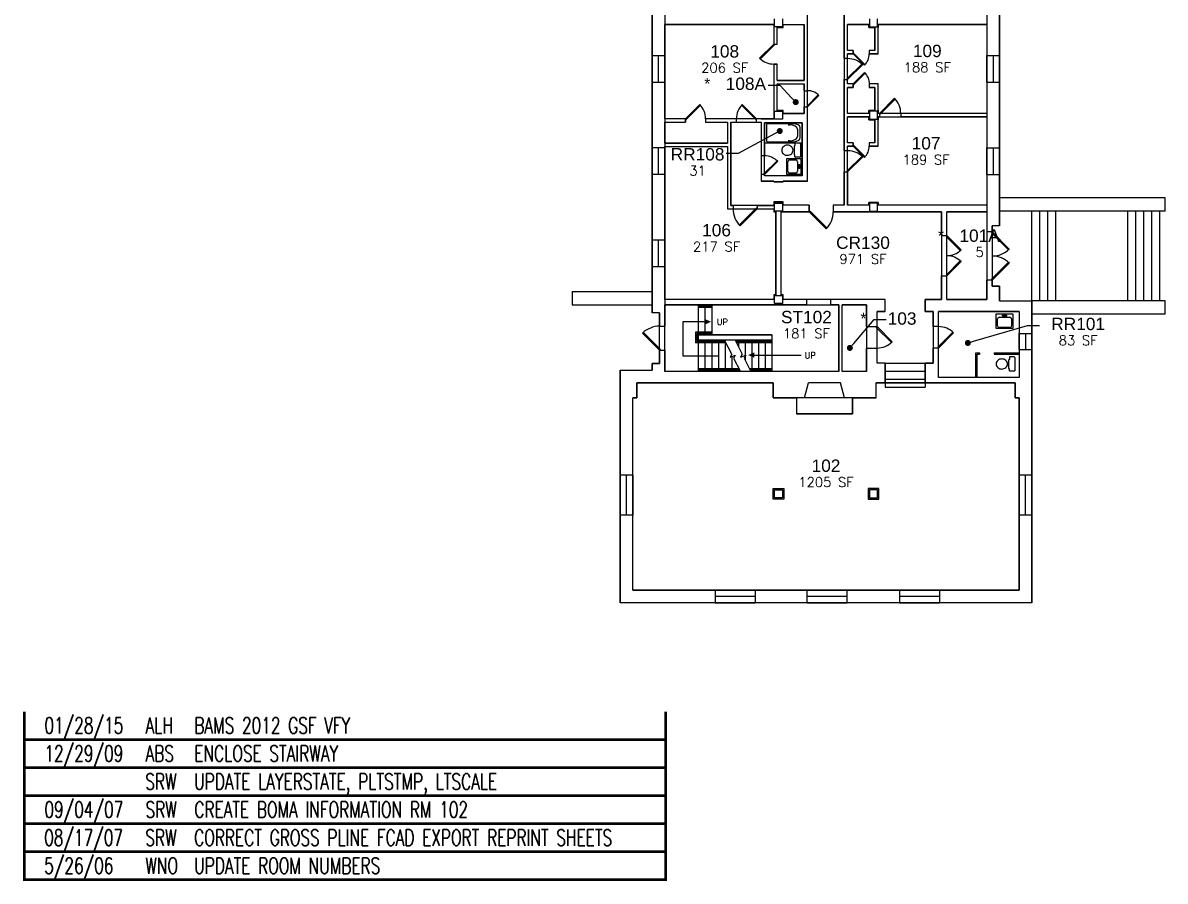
# Model space of a CAD drawing. Extents: x -1780 to 3401, y -2 to 2789.
# Drawn here: x -2 to 1708, y -2 to 1283 of the extents above; entities that cross this region are included whole.
import ezdxf
from ezdxf import colors
from ezdxf.entities.mleader import LeaderData, LeaderLine
from ezdxf.enums import TextEntityAlignment as Align
from ezdxf.math import Vec2, Vec3

# ---------------------------------------------------------------- set-up
doc = ezdxf.new("R2010")
doc.units = 0
doc.header["$MEASUREMENT"] = 0
doc.layers.get('0').update_dxf_attribs({"linetype": 'CONTINUOUS'})
for name, color, linetype in [('A-ANNO-REVS', 1, 'CONTINUOUS'), ('A-DOOR', 2, 'CONTINUOUS'), ('A-FLOR-LEVL', 3, 'CONTINUOUS'), ('A-FLOR-TPTN', 110, 'CONTINUOUS'), ('A-GLAZ', 2, 'CONTINUOUS'), ('A-SPAC-ANOT', 4, 'CONTINUOUS'), ('A-SPAC-GROS', 6, 'CONTINUOUS'), ('A-SPAC-PPLN-AREA', 3, 'CONTINUOUS'), ('A-SPAC-RMNO', 4, 'CONTINUOUS'), ('A-SPAC-RMTW', 4, 'CONTINUOUS'), ('A-WALL', 7, 'CONTINUOUS'), ('L-SITE', 1, 'CONTINUOUS'), ('P-FIXT', 140, 'CONTINUOUS'), ('S-COLS', 5, 'CONTINUOUS')]:
    doc.layers.add(name, color=color, linetype=linetype)
doc.styles.add('FAI1', font='arial.ttf')
doc.styles.add('REVISION', font='simplex', dxfattribs={"width": 0.7})
doc.styles.add('REVS', font='romans.shx', dxfattribs={"width": 0.7})
doc.styles.add('ROMANS', font='ROMANS.shx')
doc.styles.add('simplex', font='simplex.shx')

# ---------------------------------------------------------------- blocks, each defined once
blk = doc.blocks.new('ARR')
blk.add_line((0, 0), (0, -70.14275))
blk.add_solid([(-4, 0), (4, 0), (0, 8.96525)])
blk = doc.blocks.new('AB141')
for p, q in [((1, 0.5), (0, 0.5)), ((0, 0.5), (0, -0.5)), ((0.05, 0.395071), (0.05, -0.395071)), ((0.743209, 0.45), (0.104929, 0.45)), ((0.624759, 0.4), (0.660817, 0.4)), ((1, -0.5), (1, 0.5)), ((0.874759, 0.186058), (0.874759, -0.186058)), ((0.95, -0.243209), (0.95, 0.243209)), ((0, -0.5), (1, -0.5)), ((0.104929, -0.45), (0.743209, -0.45)), ((0.660817, -0.4), (0.624759, -0.4))]:
    blk.add_line(p, q)
for centre, radius, start, end in [((0.104929, 0.395071), 0.054929, 90, 180), ((0.660817, 0.186058), 0.213942, 0, 90), ((0.743209, 0.243209), 0.206791, 0, 90), ((0.660817, -0.186058), 0.213942, 270, 0), ((0.743209, -0.243209), 0.206791, 270, 0), ((0.104929, -0.395071), 0.054929, 180, 270)]:
    blk.add_arc(centre, radius, start, end)
blk = doc.blocks.new('AC141')
for p, q in [((0, 0.5), (1, 0.5)), ((0, -0.5), (0, 0.5)), ((0.0753, 0.12255), (0.145017, 0.12255)), ((0.0753, -0.12255), (0.0753, 0.12255)), ((0.145017, 0.12255), (0.145017, -0.12255)), ((0.226581, -0.2983), (0.226581, 0.2983)), ((0.346581, 0.4183), (0.810283, 0.4183)), ((0.930283, 0.2983), (0.930283, -0.2983)), ((1, 0.5), (1, -0.5)), ((1, -0.5), (0, -0.5)), ((0.145017, -0.12255), (0.0753, -0.12255)), ((0.810283, -0.4183), (0.346581, -0.4183))]:
    blk.add_line(p, q)
for centre, start, end in [((0.346581, 0.2983), 90, 180), ((0.810283, 0.2983), 0, 90), ((0.346581, -0.2983), 180, 270), ((0.810283, -0.2983), 270, 0)]:
    blk.add_arc(centre, 0.12, start, end)
blk = doc.blocks.new('AD131')
for p, q in [((0.03333, -0.475023), (0.03333, 0.475023)), ((0.05833, 0.500023), (0.298978, 0.500023)), ((0.323978, 0.475023), (0.323978, 0.362171)), ((0.323978, 0.362171), (0.354249, 0.298611)), ((0.354249, 0.298611), (0.354249, -0.298611)), ((0.05833, -0.500023), (0.298978, -0.500023)), ((0.323978, -0.362171), (0.354249, -0.298611)), ((0.323978, -0.475023), (0.323978, -0.362171))]:
    blk.add_line(p, q)
blk.add_lwpolyline([(1.033321, -0.002131, 0.084445), (1.00948, 0.138025, 0.091522), (0.944276, 0.252035, 0.103706), (0.835094, 0.337134, 0.134256), (0.729302, 0.357313, 0.114344), (0.615596, 0.330966, 0.103706), (0.514328, 0.252035, 0.091522), (0.449124, 0.138025, 0.084445), (0.425283, -0.002131, 0.084445), (0.449124, -0.142287, 0.091522), (0.514328, -0.256296, 0.103706), (0.615596, -0.335228, 0.114344), (0.729302, -0.361575, 0.114344), (0.843008, -0.335228, 0.103706), (0.944276, -0.256296, 0.091522), (1.00948, -0.142287, 0.084445)], format="xyb", close=True)
for centre, start, end in [((0.05833, 0.475023), 90, 180), ((0.298978, 0.475023), 0, 90), ((0.05833, -0.475023), 180, 270), ((0.298978, -0.475023), 270, 0)]:
    blk.add_arc(centre, 0.025, start, end)
blk = doc.blocks.new('AWI002')
blk.add_line((-0.5, -1), (0.5, -1))
blk = doc.blocks.new('ADO001')
for p, q in [((0.207106, 0.707105), (-0.499999, 0)), ((-0.465625, -0.034373), (0.240643, 0.671896)), ((-0.499999, 0), (-0.465625, -0.034373))]:
    blk.add_line(p, q)
blk.add_arc((-0.499999, 0), 0.999997, 0, 45)
blk = doc.blocks.new('ADO101')
for p, q in [((0.465624, -0.034373), (-0.240645, 0.671896)), ((-0.207108, 0.707105), (0.499997, 0)), ((0.499997, 0), (0.465624, -0.034373))]:
    blk.add_line(p, q)
blk.add_arc((0.499997, 0), 0.999997, 135, 180)
blk = doc.blocks.new('ADO401')
for p, q in [((-0.146, 0.354), (-0.5, 0)), ((-0.483, -0.017), (-0.13, 0.336)), ((-0.13, 0.336), (-0.146, 0.354)), ((0.13, 0.336), (0.146, 0.354)), ((0.483, -0.017), (0.13, 0.336)), ((0.146, 0.354), (0.5, 0)), ((-0.5, 0), (-0.483, -0.017)), ((0.5, 0), (0.483, -0.017))]:
    blk.add_line(p, q)
for centre, start, end in [((-0.5, 0), 0, 45), ((0.5, 0), 135, 180)]:
    blk.add_arc(centre, 0.5, start, end)
blk = doc.blocks.new('FMGRM1')
at = {"style": 'FAI1'}
for tag, p in [('DATA1', (0, -0.284)), ('DATA2', (0, -0.443)), ('DATA3', (0, -0.602)), ('DATA4', (0, -0.762)), ('DATA5', (0, -0.921))]:
    blk.add_attdef(tag, text='', height=0.117, dxfattribs=at).set_placement(p, align=Align.CENTER)
at = {"layer": 'A-SPAC-RMNO', "style": 'FAI1'}
blk.add_attdef('RMNUMB', text='', height=0.16, dxfattribs=at).set_placement((0, 0), align=Align.MIDDLE)
blk = doc.blocks.new('14_REVISION')
at = {"const_width": 4}
blk.add_lwpolyline([(960, 42), (960, 0), (0, 0), (0, 42)], dxfattribs=at)
at = {"style": 'REVS', "width": 0.7}
for tag, p in [('REVDATE', (29.9, 21.1)), ('REVINITIALS', (181.4, 21.1)), ('REVREASON', (254.4, 21.1))]:
    blk.add_attdef(tag, text='', height=24, dxfattribs=at).set_placement(p, align=Align.MIDDLE_LEFT)
blk = doc.blocks.new('REVISION')
at = {"layer": 'A-ANNO-REVS', "const_width": 4}
blk.add_lwpolyline([(960, 42), (960, 0), (0, 0), (0, 42)], dxfattribs=at)
at = {"layer": 'A-ANNO-REVS', "style": 'REVISION', "width": 0.7}
for tag, p in [('REVDATE', (30.3, 9.1)), ('REVINITIALS', (181.7, 9.1)), ('REVREASON', (254.7, 9.1))]:
    blk.add_attdef(tag, p, '', height=24, dxfattribs=at)
blk = doc.blocks.new('SREV_UPDATE')
at = {"layer": 'A-ANNO-REVS'}
blk.add_blockref('14_REVISION', (0, 0), dxfattribs=at).add_auto_attribs({'REVREASON': 'UPDATE LAYERSTATE, PLTSTMP, LTSCALE', 'REVINITIALS': 'SRW'})
blk = doc.blocks.new('_Dot')
at = {"color": 0, "linetype": 'ByBlock', "lineweight": -2}
blk.add_line((-0.5, 0), (-1, 0), dxfattribs=at)
at = {"color": 0, "linetype": 'ByBlock', "const_width": 0.5}
blk.add_lwpolyline([(-0.25, 0, 1), (0.25, 0, 1)], format="xyb", close=True, dxfattribs=at)
blk = doc.blocks.new('SEECHART')
blk.add_text('*', height=0.15).set_placement((0, 0), align=Align.MIDDLE_CENTER)

msp = doc.modelspace()

# ---------------------------------------------------------------- linework, layer by layer
msp.add_lwpolyline([(1136, 1009.6), (1136, 1010.6)])
msp.add_lwpolyline([(1009, 815.6), (1119, 815.6), (1119, 807.6), (1009, 807.6)], close=True)
at = {"layer": 'A-FLOR-LEVL'}
for p, q in [((1009, 860.6), (1009, 819.6)), ((1029, 858.6), (1009, 858.6)), ((1029, 856.6), (1009, 856.6)), ((1019, 860.6), (1019, 858.6)), ((1019, 856.6), (1019, 819.6)), ((1029, 860.6), (1029, 815.6)), ((985.9, 835.2), (985.9, 784.2)), ((1019.2, 835.2), (985.9, 835.2)), ((1029, 819.6), (1005, 819.6)), ((1005, 819.6), (1005, 803.6)), ((1050.5, 803.6), (1005, 803.6)), ((1029, 817.6), (1007, 817.6)), ((1007, 817.6), (1007, 805.6)), ((1049.5, 805.6), (1007, 805.6)), ((1009, 817.6), (1009, 815.6)), ((1009, 807.6), (1009, 805.6)), ((1009, 803.6), (1009, 760.6)), ((1019, 817.6), (1019, 815.6)), ((1019, 807.6), (1019, 805.6)), ((1019, 803.6), (1019, 764.6)), ((1029, 807.6), (1029, 805.6)), ((1029, 803.6), (1029, 764.6)), ((1039, 807.6), (1039, 805.6)), ((1039, 803.6), (1039, 764.6)), ((1059, 786.6), (1048.4, 807.6)), ((1049, 807.6), (1049, 805.6)), ((1049, 803.6), (1049, 764.6)), ((1064.2, 807.6), (1074.8, 786.6)), ((1119, 805.6), (1065.2, 805.6)), ((1119, 803.6), (1066.2, 803.6)), ((1069, 807.6), (1069, 805.6)), ((1069, 803.6), (1069, 798.1)), ((1079, 807.6), (1079, 805.6)), ((1079, 803.6), (1079, 778.2)), ((1089, 807.6), (1089, 805.6)), ((1089, 803.6), (1089, 764.6)), ((1099, 807.6), (1099, 805.6)), ((1099, 803.6), (1099, 764.6)), ((1109, 807.6), (1109, 805.6)), ((1109, 803.6), (1109, 764.6)), ((1119, 807.6), (1119, 760.6)), ((1059, 786.6), (1059, 786.5)), ((985.9, 784.2), (1038.7, 784.2)), ((1059, 783.3), (1059, 764.6)), ((1061.8, 781), (1072.1, 760.6)), ((1077.6, 781), (1087.8, 760.6)), ((1288.5, 773.2), (1348.5, 773.2)), ((1070, 764.6), (1009, 764.6)), ((1071, 762.6), (1009, 762.6)), ((1019, 762.6), (1019, 760.6)), ((1029, 762.6), (1029, 760.6)), ((1039, 762.6), (1039, 760.6)), ((1049, 762.6), (1049, 760.6)), ((1059, 762.6), (1059, 760.6)), ((1069, 766.7), (1069, 764.6)), ((1069, 762.6), (1069, 760.6)), ((1119, 764.6), (1085.8, 764.6)), ((1119, 762.6), (1086.8, 762.6)), ((1089, 762.6), (1089, 760.6)), ((1099, 762.6), (1099, 760.6)), ((1109, 762.6), (1109, 760.6)), ((1288.5, 761.2), (1348.5, 761.2)), ((1288.5, 749.2), (1348.5, 749.2)), ((1288.5, 743.6), (1288.5, 737.2)), ((1288.5, 737.2), (1348.5, 737.2)), ((1348.5, 743.6), (1348.5, 737.2))]:
    msp.add_line(p, q, dxfattribs=at)
for points in [[(1059, 786.6), (1056.6, 782.4), (1064.3, 785.1), (1061.8, 781)], [(1074.8, 786.6), (1072.3, 782.4), (1080, 785.1), (1077.6, 781)]]:
    msp.add_lwpolyline(points, dxfattribs=at)
msp.add_solid([(1019.2, 839.2), (1019.2, 831.2), (1028.1, 835.2)], dxfattribs=at)
at = {"layer": 'A-FLOR-TPTN'}
for p, q in [((1424.5, 751.6), (1424.5, 788.6)), ((1424.5, 788.6), (1429.9, 788.6)), ((1426.5, 786.6), (1429.9, 786.6)), ((1426.5, 751.6), (1426.5, 786.6)), ((1429.9, 788.6), (1429.9, 786.6)), ((1451.9, 788.6), (1451.9, 786.6)), ((1451.9, 788.6), (1489, 788.6)), ((1451.9, 786.6), (1489, 786.6))]:
    msp.add_line(p, q, dxfattribs=at)
at = {"layer": 'A-GLAZ'}
for p, q in [((940, 1233.6), (940, 1193.6)), ((959, 1233.6), (959, 1193.6)), ((1441, 1193.6), (1441, 1233.6)), ((1460, 1193.6), (1460, 1233.6)), ((940, 1095.6), (940, 1055.6)), ((959, 1095.6), (959, 1055.6)), ((1441, 1055.6), (1441, 1095.6)), ((1460, 1055.6), (1460, 1095.6)), ((940, 957.6), (940, 917.6)), ((959, 957.6), (959, 917.6)), ((1489, 793.6), (1489, 817.6)), ((1508, 793.6), (1508, 817.6)), ((892, 605.6), (892, 545.6)), ((911, 605.6), (911, 545.6)), ((1489, 605.6), (1489, 545.6)), ((1508, 605.6), (1508, 545.6)), ((1034, 433.6), (1094, 433.6)), ((1172, 433.6), (1232, 433.6)), ((1310, 433.6), (1370, 433.6)), ((1034, 414.6), (1094, 414.6)), ((1172, 414.6), (1232, 414.6)), ((1310, 414.6), (1370, 414.6))]:
    msp.add_line(p, q, dxfattribs=at)
at = {"layer": 'A-SPAC-GROS'}
msp.add_lwpolyline([(940, 2680.6), (1041, 2680.6), (1041, 2788.6), (1315, 2788.6), (1315, 2680.6), (1460, 2680.6), (1460, 978.6), (1449, 978.6), (1449, 888.6), (1460, 888.6), (1460, 866.6), (1508, 866.6), (1508, 414.6), (892, 414.6), (892, 762.6), (940, 762.6), (940, 772.6), (951, 772.6), (951, 848.6), (940, 848.6)], close=True, dxfattribs=at)
at = {"layer": 'A-SPAC-PPLN-AREA'}
msp.add_lwpolyline([(1227.5, 1568.8), (1227.5, 1009.6), (1211, 1009.6), (1211, 999.6), (1373, 999.6), (1373, 868.6), (1348.5, 868.6), (1348.5, 850.6), (1360.5, 850.6), (1360.5, 773.2), (1348.5, 773.2), (1348.5, 743.6), (1288.5, 743.6), (1288.5, 773.2), (1276.5, 773.2), (1276.5, 850.6), (1288.5, 850.6), (1288.5, 868.6), (1136, 868.6), (1136, 875.6), (1133, 875.6), (1133, 999.6), (1175, 999.6), (1175, 1009.6), (1136, 1009.6), (1136, 1014.6), (1122, 1014.6), (1122, 1009.1), (1057.5, 1009.1), (1057.5, 1134.1), (1103, 1134.1), (1103, 1045.6), (1122, 1045.6), (1122, 1044.6), (1136, 1044.6), (1136, 1045.6), (1172.5, 1045.6), (1172.5, 2612.6)], dxfattribs=at)
for points in [[(959, 1280.1), (1122, 1280.1), (1122, 1250.9), (1127, 1250.9), (1127, 1275.6), (1136, 1275.6), (1136, 1280.1), (1167.5, 1280.1), (1167.5, 1196.1), (1127, 1196.1), (1127, 1220.9), (1122, 1220.9), (1122, 1139.1), (1020, 1139.1), (1020, 1134.1), (1052.5, 1134.1), (1052.5, 1102.6), (959, 1102.6), (959, 1134.1), (990, 1134.1), (990, 1139.1), (959, 1139.1)], [(1232.5, 1280.1), (1264, 1280.1), (1264, 1275.6), (1273, 1275.6), (1273, 1241.1), (1264.8, 1241.1), (1264.8, 1236.1), (1278, 1236.1), (1278, 1280.1), (1441, 1280.1), (1441, 1147.1), (1278, 1147.1), (1278, 1191.1), (1264.8, 1191.1), (1264.8, 1186.1), (1273, 1186.1), (1273, 1151.6), (1264, 1151.6), (1264, 1147.1), (1232.5, 1147.1), (1232.5, 1186.1), (1240.8, 1186.1), (1240.8, 1191.1), (1232.5, 1191.1), (1232.5, 1236.1), (1240.8, 1236.1), (1240.8, 1241.1), (1232.5, 1241.1)], [(1127, 1191.1), (1167.5, 1191.1), (1167.5, 1147.1), (1136, 1147.1), (1136, 1151.6), (1127, 1151.6)], [(1108, 1133.1), (1164.5, 1133.1), (1164.5, 1053.6), (1108, 1053.6)], [(1232.5, 1142.1), (1264, 1142.1), (1264, 1137.6), (1273, 1137.6), (1273, 1103.1), (1264.8, 1103.1), (1264.8, 1098.1), (1278, 1098.1), (1278, 1142.1), (1441, 1142.1), (1441, 1009.6), (1278, 1009.6), (1278, 1013.6), (1264, 1013.6), (1264, 1009.6), (1232.5, 1009.6), (1232.5, 1098.1), (1240.8, 1098.1), (1240.8, 1103.1), (1232.5, 1103.1)], [(959, 1097.6), (1052.5, 1097.6), (1052.5, 1004.1), (1122, 1004.1), (1122, 999.6), (1125, 999.6), (1125, 875.6), (1122, 875.6), (1122, 868.6), (959, 868.6)], [(1381, 999.6), (1441, 999.6), (1441, 868.6), (1381, 868.6)], [(959, 860.6), (1219.5, 860.6), (1219.5, 760.6), (959, 760.6)], [(1224.5, 860.6), (1260.5, 860.6), (1260.5, 760.6), (1224.5, 760.6)], [(1368.5, 850.6), (1489, 850.6), (1489, 751.6), (1368.5, 751.6)], [(917, 743.6), (1121, 743.6), (1121, 721.6), (1156, 721.6), (1156, 697.6), (1240, 697.6), (1240, 721.6), (1275, 721.6), (1275, 743.6), (1483, 743.6), (1483, 721.6), (1489, 721.6), (1489, 433.6), (911, 433.6), (911, 721.6), (917, 721.6)]]:
    msp.add_lwpolyline(points, close=True, dxfattribs=at)
at = {"layer": 'A-WALL'}
for p, q in [((940, 2680.6), (940, 848.6)), ((1460, 978.6), (1460, 2680.6)), ((959, 2661.4), (959, 828.6)), ((1441, 2661.6), (1441, 969.6)), ((1172.5, 1181.1), (1172.5, 1335.6)), ((1227.5, 1229.6), (1227.5, 1335.6)), ((1122, 1280.1), (959, 1280.1)), ((1122, 1280.1), (1122, 1250.9)), ((1122, 1280.1), (1122, 1275.6)), ((1127, 1275.6), (1136, 1275.6)), ((1127, 1250.9), (1127, 1275.6)), ((1136, 1275.6), (1136, 1280.1)), ((1136, 1280.1), (1167.5, 1280.1)), ((1167.5, 1196.1), (1167.5, 1280.1)), ((1264, 1280.1), (1232.5, 1280.1)), ((1232.5, 1241.1), (1232.5, 1280.1)), ((1264, 1275.6), (1264, 1280.1)), ((1273, 1275.6), (1264, 1275.6)), ((1273, 1241.1), (1273, 1275.6)), ((1278, 1280.1), (1278, 1275.6)), ((1278, 1236.1), (1278, 1280.1)), ((1441, 1280.1), (1278, 1280.1)), ((1122, 1250.9), (1127, 1250.9)), ((940, 1233.6), (959, 1233.6)), ((1240.8, 1241.1), (1232.5, 1241.1)), ((1240.8, 1236.1), (1232.5, 1236.1)), ((1232.5, 1229.6), (1232.5, 1236.1)), ((1240.8, 1241.1), (1240.8, 1236.1)), ((1264.8, 1241.1), (1264.8, 1236.1)), ((1273, 1241.1), (1264.8, 1241.1)), ((1278, 1236.1), (1264.8, 1236.1)), ((1441, 1233.6), (1460, 1233.6)), ((1122, 1220.9), (1122, 1139.1)), ((1122, 1220.9), (1127, 1220.9)), ((1127, 1196.1), (1127, 1220.9)), ((1227.5, 1229.6), (1232.5, 1229.6)), ((1227.5, 1197.6), (1232.5, 1197.6)), ((1227.5, 1091.6), (1227.5, 1197.6)), ((1232.5, 1191.1), (1232.5, 1197.6)), ((940, 1193.6), (959, 1193.6)), ((1127, 1196.1), (1167.5, 1196.1)), ((1127, 1151.6), (1127, 1191.1)), ((1127, 1191.1), (1167.5, 1191.1)), ((1167.5, 1181.1), (1167.5, 1191.1)), ((1167.5, 1181.1), (1172.5, 1181.1)), ((1240.8, 1191.1), (1232.5, 1191.1)), ((1240.8, 1186.1), (1232.5, 1186.1)), ((1232.5, 1147.1), (1232.5, 1186.1)), ((1240.8, 1191.1), (1240.8, 1186.1)), ((1264.8, 1191.1), (1264.8, 1186.1)), ((1278, 1191.1), (1264.8, 1191.1)), ((1273, 1186.1), (1264.8, 1186.1)), ((1273, 1151.6), (1273, 1186.1)), ((1278, 1147.1), (1278, 1191.1)), ((1441, 1193.6), (1460, 1193.6)), ((1122, 1151.6), (1122, 1147.1)), ((1136, 1151.6), (1127, 1151.6)), ((1136, 1147.1), (1136, 1151.6)), ((1136, 1147.1), (1167.5, 1147.1)), ((1167.5, 1147.1), (1167.5, 1157.1)), ((1167.5, 1157.1), (1172.5, 1157.1)), ((1172.5, 1045.6), (1172.5, 1157.1)), ((1264, 1147.1), (1232.5, 1147.1)), ((1264, 1147.1), (1264, 1151.6)), ((1264, 1151.6), (1273, 1151.6)), ((1278, 1151.6), (1278, 1147.1)), ((1280, 1147.1), (1278, 1147.1)), ((1280, 1147.1), (1280, 1142.1)), ((1441, 1147.1), (1312, 1147.1)), ((1312, 1147.1), (1312, 1142.1)), ((990, 1139.1), (959, 1139.1)), ((959, 1134.1), (990, 1134.1)), ((990, 1139.1), (990, 1134.1)), ((1066, 1139.1), (1020, 1139.1)), ((1020, 1139.1), (1020, 1134.1)), ((1020, 1134.1), (1052.5, 1134.1)), ((1052.5, 1134.1), (1052.5, 1102.6)), ((1057.5, 1134.1), (1066, 1134.1)), ((1057.5, 1134.1), (1057.5, 1009.1)), ((1066, 1134.1), (1066, 1139.1)), ((1103, 1139.1), (1096, 1139.1)), ((1096, 1134.1), (1096, 1139.1)), ((1096, 1134.1), (1103, 1134.1)), ((1103, 1139.1), (1122, 1139.1)), ((1103, 1134.1), (1103, 1083.6)), ((1108, 1133.1), (1164.5, 1133.1)), ((1108, 1133.1), (1108, 1083.6)), ((1164.5, 1053.6), (1164.5, 1133.1)), ((1264, 1142.1), (1232.5, 1142.1)), ((1232.5, 1103.1), (1232.5, 1142.1)), ((1264, 1137.6), (1264, 1142.1)), ((1273, 1137.6), (1264, 1137.6)), ((1273, 1103.1), (1273, 1137.6)), ((1278, 1142.1), (1278, 1137.6)), ((1278, 1098.1), (1278, 1142.1)), ((1280, 1142.1), (1278, 1142.1)), ((1441, 1142.1), (1312, 1142.1)), ((959, 1095.6), (940, 1095.6)), ((959, 1102.6), (1052.5, 1102.6)), ((959, 1097.6), (1052.5, 1097.6)), ((1052.5, 1097.6), (1052.5, 1004.1)), ((1240.8, 1103.1), (1232.5, 1103.1)), ((1240.8, 1098.1), (1232.5, 1098.1)), ((1232.5, 1091.6), (1232.5, 1098.1)), ((1240.8, 1103.1), (1240.8, 1098.1)), ((1264.8, 1103.1), (1264.8, 1098.1)), ((1273, 1103.1), (1264.8, 1103.1)), ((1278, 1098.1), (1264.8, 1098.1)), ((1441, 1095.6), (1460, 1095.6)), ((1108, 1083.6), (1103, 1083.6)), ((1227.5, 1091.6), (1232.5, 1091.6)), ((959, 1055.6), (940, 1055.6)), ((1103, 1055.6), (1103, 1045.6)), ((1108, 1055.6), (1103, 1055.6)), ((1122, 1045.6), (1103, 1045.6)), ((1108, 1055.6), (1108, 1053.6)), ((1164.5, 1053.6), (1108, 1053.6)), ((1122, 1045.6), (1122, 1044.6)), ((1136, 1044.6), (1122, 1044.6)), ((1172.5, 1045.6), (1136, 1045.6)), ((1136, 1044.6), (1136, 1045.6)), ((1227.5, 1009.6), (1227.5, 1059.6)), ((1227.5, 1059.6), (1232.5, 1059.6)), ((1232.5, 1059.6), (1232.5, 1009.6)), ((1441, 1055.6), (1460, 1055.6)), ((1057.5, 1009.1), (1061, 1009.1)), ((1061, 1009.1), (1061, 1004.1)), ((1097, 1009.1), (1122, 1009.1)), ((1097, 1009.1), (1097, 1004.1)), ((1122, 1014.6), (1122, 1009.1)), ((1122, 1014.6), (1136, 1014.6)), ((1136, 1009.6), (1136, 1014.6)), ((1175, 1009.6), (1136, 1009.6)), ((1175, 1009.6), (1175, 999.6)), ((1227.5, 1009.6), (1211, 1009.6)), ((1211, 1009.6), (1211, 999.6)), ((1264, 1009.6), (1232.5, 1009.6)), ((1264, 1009.6), (1264, 1013.6)), ((1264, 1013.6), (1278, 1013.6)), ((1278, 1009.6), (1278, 1013.6)), ((1278, 1013.6), (1278, 1009.6)), ((1441, 1009.6), (1278, 1009.6)), ((1052.5, 1004.1), (1061, 1004.1)), ((1097, 1004.1), (1122, 1004.1)), ((1122, 1004.1), (1122, 999.6)), ((1122, 999.6), (1125, 999.6)), ((1125, 875.6), (1125, 999.6)), ((1133, 875.6), (1133, 999.6)), ((1175, 999.6), (1133, 999.6)), ((1373, 999.6), (1211, 999.6)), ((1373, 964.1), (1373, 999.6)), ((1441, 999.6), (1381, 999.6)), ((1381, 964.1), (1381, 999.6)), ((1460, 978.6), (1449, 978.6)), ((1449, 969.6), (1449, 978.6)), ((959, 957.6), (940, 957.6)), ((1373, 964.1), (1381, 964.1)), ((1449, 969.6), (1441, 969.6)), ((959, 917.6), (940, 917.6)), ((1373, 868.6), (1373, 904.1)), ((1373, 904.1), (1381, 904.1)), ((1381, 868.6), (1381, 904.1)), ((1441, 868.6), (1441, 897.6)), ((1449, 897.6), (1441, 897.6)), ((1449, 888.6), (1449, 897.6)), ((1122, 875.6), (1122, 868.6)), ((1125, 875.6), (1122, 875.6)), ((1136, 875.6), (1133, 875.6)), ((1136, 868.6), (1136, 875.6)), ((1460, 888.6), (1449, 888.6)), ((1460, 866.6), (1460, 888.6)), ((1122, 868.6), (959, 868.6)), ((1171.5, 860.6), (959, 860.6)), ((1171.5, 868.6), (1136, 868.6)), ((1171.5, 860.6), (1171.5, 868.6)), ((1288.5, 868.6), (1207.5, 868.6)), ((1207.5, 860.6), (1207.5, 868.6)), ((1219.5, 860.6), (1207.5, 860.6)), ((1219.5, 760.6), (1219.5, 860.6)), ((1260.5, 860.6), (1224.5, 860.6)), ((1224.5, 760.6), (1224.5, 860.6)), ((1260.5, 827.9), (1260.5, 860.6)), ((1288.5, 850.6), (1288.5, 868.6)), ((1348.5, 868.6), (1373, 868.6)), ((1348.5, 850.6), (1348.5, 868.6)), ((1381, 868.6), (1441, 868.6)), ((1460, 866.6), (1508, 866.6)), ((1508, 414.6), (1508, 866.6)), ((951, 848.6), (940, 848.6)), ((951, 848.6), (951, 828.6)), ((1288.5, 850.6), (1276.5, 850.6)), ((1276.5, 827.9), (1276.5, 850.6)), ((1360.5, 850.6), (1348.5, 850.6)), ((1360.5, 827.9), (1360.5, 850.6)), ((1489, 850.6), (1368.5, 850.6)), ((1368.5, 827.9), (1368.5, 850.6)), ((1489, 850.6), (1489, 751.6)), ((951, 828.6), (959, 828.6)), ((1260.5, 827.9), (1276.5, 827.9)), ((1368.5, 827.9), (1360.5, 827.9)), ((1119, 815.6), (1009, 815.6)), ((1009, 815.6), (1009, 807.6)), ((1119, 807.6), (1009, 807.6)), ((1119, 815.6), (1119, 807.6)), ((1489, 817.6), (1508, 817.6)), ((951, 792.6), (951, 772.6)), ((951, 792.6), (959, 792.6)), ((959, 792.6), (959, 760.6)), ((1260.5, 760.6), (1260.5, 795.9)), ((1260.5, 795.9), (1276.5, 795.9)), ((1276.5, 773.2), (1276.5, 795.9)), ((1360.5, 773.2), (1360.5, 795.9)), ((1368.5, 795.9), (1360.5, 795.9)), ((1368.5, 751.6), (1368.5, 795.9)), ((1489, 793.6), (1508, 793.6)), ((951, 772.6), (940, 772.6)), ((940, 772.6), (940, 762.6)), ((1288.5, 773.2), (1276.5, 773.2)), ((1288.5, 773.2), (1288.5, 743.6)), ((1348.5, 743.6), (1348.5, 773.2)), ((1348.5, 773.2), (1360.5, 773.2)), ((892, 762.6), (940, 762.6)), ((892, 762.6), (892, 414.6)), ((1219.5, 760.6), (959, 760.6)), ((1260.5, 760.6), (1224.5, 760.6)), ((917, 743.6), (959, 743.6)), ((917, 743.6), (917, 721.6)), ((1121, 743.6), (917, 743.6)), ((1288.5, 743.6), (1275, 743.6)), ((1483, 743.6), (1348.5, 743.6)), ((1489, 751.6), (1368.5, 751.6)), ((1483, 721.6), (1483, 743.6)), ((917, 721.6), (911, 721.6)), ((911, 433.6), (911, 721.6)), ((1489, 721.6), (1483, 721.6)), ((1489, 433.6), (1489, 721.6)), ((911, 605.6), (892, 605.6)), ((1508, 605.6), (1489, 605.6)), ((1121, 585.6), (1137, 585.6)), ((1121, 569.6), (1121, 585.6)), ((1137, 585.6), (1137, 569.6)), ((1279, 585.6), (1263, 585.6)), ((1263, 585.6), (1263, 569.6)), ((1279, 569.6), (1279, 585.6)), ((1137, 569.6), (1121, 569.6)), ((1263, 569.6), (1279, 569.6)), ((911, 545.6), (892, 545.6)), ((1508, 545.6), (1489, 545.6)), ((911, 433.6), (1489, 433.6)), ((1034, 433.6), (1034, 414.6)), ((1094, 433.6), (1094, 414.6)), ((1172, 414.6), (1172, 433.6)), ((1232, 414.6), (1232, 433.6)), ((1310, 433.6), (1310, 414.6)), ((1370, 433.6), (1370, 414.6)), ((1508, 414.6), (892, 414.6))]:
    msp.add_line(p, q, dxfattribs=at)
at = {"layer": 'L-SITE'}
for p, q in [((1707.7, 1020.6), (1460, 1020.6)), ((1707.7, 1000.6), (1707.7, 1020.6)), ((1707.7, 1000.6), (1460, 1000.6)), ((1508, 866.6), (1508, 1000.6)), ((1520, 866.6), (1520, 1000.6)), ((1532, 866.6), (1532, 1000.6)), ((1544, 866.6), (1544, 1000.6)), ((1652, 866.6), (1652, 1000.6)), ((1664, 866.6), (1664, 1000.6)), ((1676, 866.6), (1676, 1000.6)), ((1688, 866.6), (1688, 1000.6)), ((1700, 866.6), (1700, 1000.6)), ((820, 880.6), (940, 880.6)), ((820, 880.6), (820, 860.6)), ((820, 860.6), (940, 860.6)), ((1707.7, 866.6), (1508, 866.6)), ((1707.7, 846.6), (1707.7, 866.6)), ((1707.7, 846.6), (1508, 846.6))]:
    msp.add_line(p, q, dxfattribs=at)
at = {"layer": 'P-FIXT'}
for p, q in [((1121, 721.6), (1121, 743.6)), ((1168, 721.6), (1174, 743.6)), ((1222, 743.6), (1174, 743.6)), ((1228, 721.6), (1222, 743.6)), ((1275, 721.6), (1275, 743.6)), ((1275, 721.6), (1121, 721.6)), ((1156, 721.6), (1156, 697.6)), ((1240, 721.6), (1240, 697.6)), ((1240, 697.6), (1156, 697.6))]:
    msp.add_line(p, q, dxfattribs=at)
at = {"layer": 'S-COLS'}
for p, q in [((1123, 1276.6), (1123, 1288.6)), ((1135, 1288.6), (1135, 1276.6)), ((1265, 1288.6), (1265, 1276.6)), ((1277, 1276.6), (1277, 1288.6)), ((1135, 1276.6), (1123, 1276.6)), ((1265, 1276.6), (1277, 1276.6)), ((1123, 1138.6), (1123, 1150.6)), ((1123, 1150.6), (1135, 1150.6)), ((1135, 1150.6), (1135, 1138.6)), ((1277, 1150.6), (1265, 1150.6)), ((1265, 1150.6), (1265, 1138.6)), ((1277, 1138.6), (1277, 1150.6)), ((1135, 1138.6), (1123, 1138.6)), ((1265, 1138.6), (1277, 1138.6)), ((1123, 1000.6), (1123, 1012.6)), ((1123, 1012.6), (1135, 1012.6)), ((1135, 1012.6), (1135, 1000.6)), ((1277, 1012.6), (1265, 1012.6)), ((1265, 1012.6), (1265, 1000.6)), ((1277, 1000.6), (1277, 1012.6)), ((1135, 1000.6), (1123, 1000.6)), ((1265, 1000.6), (1277, 1000.6)), ((1123, 874.6), (1135, 874.6)), ((1123, 862.6), (1123, 874.6)), ((1135, 874.6), (1135, 862.6)), ((1135, 862.6), (1123, 862.6)), ((1123, 583.6), (1135, 583.6)), ((1123, 571.6), (1123, 583.6)), ((1135, 583.6), (1135, 571.6)), ((1265, 583.6), (1265, 571.6)), ((1277, 583.6), (1265, 583.6)), ((1277, 571.6), (1277, 583.6)), ((1135, 571.6), (1123, 571.6)), ((1265, 571.6), (1277, 571.6))]:
    msp.add_line(p, q, dxfattribs=at)

# ---------------------------------------------------------------- block references
at = {"layer": 'A-ANNO-REVS'}
for name, p, values in [('REVISION', (0, 209.9), {'REVDATE': '01/28/15', 'REVINITIALS': 'ALH', 'REVREASON': 'BAMS 2012 GSF VFY'}), ('REVISION', (0, 167.9), {'REVDATE': '12/29/09', 'REVINITIALS': 'ABS', 'REVREASON': 'ENCLOSE STAIRWAY'}), ('REVISION', (0, 84), {'REVDATE': '09/04/07', 'REVINITIALS': 'SRW', 'REVREASON': 'CREATE BOMA INFORMATION RM 102'}), ('14_REVISION', (0, 42), {'REVREASON': 'CORRECT GROSS PLINE FCAD EXPORT REPRINT SHEETS', 'REVINITIALS': 'SRW', 'REVDATE': '08/17/07'}), ('14_REVISION', (0, 0), {'REVREASON': 'UPDATE ROOM NUMBERS', 'REVINITIALS': 'WNO', 'REVDATE': '5/26/06'})]:
    msp.add_blockref(name, p, dxfattribs=at).add_auto_attribs(values)
msp.add_blockref('SREV_UPDATE', (0, 125.9), dxfattribs=at)
at = {"layer": 'A-DOOR', "zscale": 80}
for name, p, xscale, yscale, rotation in [('ADO101', (1122, 1235.9), 30, 30, 90), ('ADO101', (1252.8, 1236.1), 24, 24, 180), ('ADO001', (1232.5, 1213.6), -32, 32, 270), ('ADO101', (1172.5, 1169.1), 24, 24, 270), ('ADO101', (1252.8, 1098.1), 24, 24, 180), ('ADO101', (1108, 1069.6), 28, 28, 270), ('ADO001', (1232.5, 1075.6), -32, 32, 270), ('ADO001', (1079, 1004.1), 36, 36, 180), ('ADO101', (1193, 999.6), 36, 36, 180), ('ADO401', (1381, 934.1), 60, 60, 270), ('ADO401', (1449, 933.6), 72, 72, 270), ('ADO001', (951, 810.6), 36, 36, 90), ('ADO001', (1276.5, 811.9), 32, 32, 270), ('ADO101', (1368.5, 811.9), 32, 32, 270)]:
    msp.add_blockref(name, p, dxfattribs=dict(at, xscale=xscale, yscale=yscale, rotation=rotation))
for name, p, xscale, yscale in [('ADO101', (1252.8, 1191.1), -24, 24), ('ADO001', (1296, 1147.1), 32, 32), ('ADO001', (1005, 1139.1), 30, 30), ('ADO101', (1081, 1139.1), 30, 30)]:
    msp.add_blockref(name, p, dxfattribs=dict(at, xscale=xscale, yscale=yscale))
at = {"layer": 'A-FLOR-LEVL', "rotation": 90}
msp.add_blockref('ARR', (1092.6, 785.4), dxfattribs=at)
at = {"layer": 'A-GLAZ', "zscale": 36}
for p, xscale, yscale, rotation in [((940, 1213.6), 40, 9.501261, 90), ((1460, 1213.6), 40, 9.5, 270), ((940, 1075.6), 40, 9.501261, 90), ((1460, 1075.6), 40, 9.5, 270), ((940, 937.6), 40, 9.501261, 90), ((1508, 805.6), 24, 9.499999999999886, 270), ((892, 575.6), 60, 9.501249, 90), ((1489, 575.6), 60, 9.5, 90), ((1064, 414.6), 60, 9.5, 180), ((1202, 414.6), 60, 9.500000000000057, 180), ((1340, 414.6), 60, 9.499999999999973, 180)]:
    msp.add_blockref('AWI002', p, dxfattribs=dict(at, xscale=xscale, yscale=yscale, rotation=rotation))
at = {"layer": 'A-SPAC-ANOT', "xscale": 115.6, "yscale": 115.6, "zscale": 115.6}
for p in [(1022.4, 1191.5), (1372.2, 964.1), (1256.2, 840.1)]:
    msp.add_blockref('SEECHART', p, dxfattribs=at)
at = {"layer": 'A-SPAC-RMTW'}
ref = msp.add_blockref('FMGRM1', (1048.5, 1239.9), dxfattribs=dict(at, xscale=115.5999999999999, yscale=115.5999999999999, zscale=115.5999999999999))
ref.add_attrib('RMNUMB', '108', dxfattribs={"layer": 'A-SPAC-RMNO', "height": 18.5, "style": 'FAI1'}).set_placement((1048.5, 1239.9), align=Align.MIDDLE)
ref = msp.add_blockref('FMGRM1', (1351.7, 1240.6), dxfattribs=dict(at, xscale=115.5999999999999, yscale=115.5999999999999, zscale=115.5999999999999))
ref.add_attrib('RMNUMB', '109', dxfattribs={"layer": 'A-SPAC-RMNO', "height": 18.5, "style": 'FAI1'}).set_placement((1351.7, 1240.6), align=Align.MIDDLE)
ref = msp.add_blockref('FMGRM1', (1080.2, 1191.5), dxfattribs=dict(at, xscale=115.5999999999999, yscale=115.5999999999999, zscale=115.5999999999999))
ref.add_attrib('RMNUMB', '108A', dxfattribs={"layer": 'A-SPAC-RMNO', "height": 18.5, "style": 'FAI1'}).set_placement((1080.2, 1191.5), align=Align.MIDDLE)
ref = msp.add_blockref('FMGRM1', (1349.9, 1102.4), dxfattribs=dict(at, xscale=115.5999999999999, yscale=115.5999999999999, zscale=115.5999999999999))
ref.add_attrib('RMNUMB', '107', dxfattribs={"layer": 'A-SPAC-RMNO', "height": 18.5, "style": 'FAI1'}).set_placement((1349.9, 1102.4), align=Align.MIDDLE)
ref = msp.add_blockref('FMGRM1', (1007.9, 1085.9), dxfattribs=dict(at, xscale=115.5999999999999, yscale=115.5999999999999, zscale=115.5999999999999))
ref.add_attrib('RMNUMB', 'RR108', dxfattribs={"layer": 'A-SPAC-RMNO', "height": 18.5, "style": 'FAI1'}).set_placement((1007.9, 1085.9), align=Align.MIDDLE)
ref = msp.add_blockref('FMGRM1', (1036.3, 972.3), dxfattribs=dict(at, xscale=115.5999999999999, yscale=115.5999999999999, zscale=115.5999999999999))
ref.add_attrib('RMNUMB', '106', dxfattribs={"layer": 'A-SPAC-RMNO', "height": 18.5, "style": 'FAI1'}).set_placement((1036.3, 972.3), align=Align.MIDDLE)
ref = msp.add_blockref('FMGRM1', (1255.5, 953.6), dxfattribs=dict(at, xscale=115.5999999999999, yscale=115.5999999999999, zscale=115.5999999999999))
ref.add_attrib('RMNUMB', 'CR130', dxfattribs={"layer": 'A-SPAC-RMNO', "height": 18.5, "style": 'FAI1'}).set_placement((1255.5, 953.6), align=Align.MIDDLE)
ref = msp.add_blockref('FMGRM1', (1430, 964.1), dxfattribs=dict(at, xscale=115.5999999999999, yscale=115.5999999999999, zscale=115.5999999999999))
ref.add_attrib('RMNUMB', '101A', dxfattribs={"layer": 'A-SPAC-RMNO', "height": 18.5, "style": 'FAI1'}).set_placement((1430, 964.1), align=Align.MIDDLE)
ref = msp.add_blockref('FMGRM1', (1170.8, 842.3), dxfattribs=dict(at, xscale=115.5999999999999, yscale=115.5999999999999, zscale=115.5999999999999))
ref.add_attrib('RMNUMB', 'ST102', dxfattribs={"layer": 'A-SPAC-RMNO', "height": 18.5, "style": 'FAI1'}).set_placement((1170.8, 842.3), align=Align.MIDDLE)
ref = msp.add_blockref('FMGRM1', (1314, 840.1), dxfattribs=dict(at, xscale=115.5999999999999, yscale=115.5999999999999, zscale=115.5999999999999))
ref.add_attrib('RMNUMB', '103', dxfattribs={"layer": 'A-SPAC-RMNO', "height": 18.5, "style": 'FAI1'}).set_placement((1314, 840.1), align=Align.MIDDLE)
ref = msp.add_blockref('FMGRM1', (1577.5, 832), dxfattribs=dict(at, xscale=115.5999999999999, yscale=115.5999999999999, zscale=115.5999999999999))
ref.add_attrib('RMNUMB', 'RR101', dxfattribs={"layer": 'A-SPAC-RMNO', "height": 18.5, "style": 'FAI1'}).set_placement((1577.5, 832), align=Align.MIDDLE)
ref = msp.add_blockref('FMGRM1', (1200.1, 619.8), dxfattribs=dict(at, xscale=115.5999999999999, yscale=115.5999999999999, zscale=115.5999999999999))
ref.add_attrib('RMNUMB', '102', dxfattribs={"layer": 'A-SPAC-RMNO', "height": 18.5, "style": 'FAI1'}).set_placement((1200.1, 619.8), align=Align.MIDDLE)
at = {"layer": 'P-FIXT', "xscale": 56.5, "yscale": 30, "zscale": 18}
msp.add_blockref('AB141', (1108, 1118.1), dxfattribs=at)
at = {"layer": 'P-FIXT'}
for name, p, xscale, yscale, zscale, rotation in [('AD131', (1162.7, 1091.9), 28, 21, 17, 180), ('AC141', (1162.3, 1067.6), 21, 24, 9, 180), ('AC141', (1467.4, 847), 22, 25, 9, 270), ('AD131', (1483.6, 772), 28, 21, 17, 180)]:
    msp.add_blockref(name, p, dxfattribs=dict(at, xscale=xscale, yscale=yscale, zscale=zscale, rotation=rotation))

# ---------------------------------------------------------------- texts
at = {"layer": 'A-FLOR-LEVL', "style": 'simplex'}
for p in [(1036.8, 830.4), (1168.2, 780.5)]:
    msp.add_text('UP', height=9, dxfattribs=at).set_placement(p)
at = {"layer": 'A-SPAC-ANOT', "style": 'ROMANS'}
for s, height, p in [('206 SF', 14.45, (1048.5, 1208.1)), ('188 SF', 14.45, (1351.7, 1208.8)), ('189 SF', 14.45, (1349.9, 1070.6)), ('31', 14.45, (1007.9, 1054.1)), ('217 SF', 14.45, (1036.3, 940.5)), ('5', 14.4, (1430, 932.3)), ('971 SF', 14.45, (1255.5, 921.8)), ('181 SF', 14.45, (1170.8, 810.5)), ('83 SF', 14.45, (1577.5, 800.2)), ('1205 SF', 14.45, (1200.1, 588))]:
    msp.add_text(s, height=height, dxfattribs=at).set_placement(p, align=Align.CENTER)

# ---------------------------------------------------------------- leaders
at = {"layer": 'A-SPAC-RMTW'}
ml = msp.add_multileader_mtext('Standard', dxfattribs=at)
ml.set_content('', color=256, style='simplex')
ml.set_leader_properties()
ml.set_arrow_properties(name='DOT')
ml.build(insert=Vec2(0, 0))
ml.multileader.update_dxf_attribs({"text_left_attachment_type": 2, "text_right_attachment_type": 2, "dogleg_length": 0.0938, "arrow_head_size": 9, "scale": 192})
ctx = ml.context
ctx.base_point, ctx.scale, ctx.char_height, ctx.arrow_head_size, ctx.landing_gap_size, ctx.plane_origin = Vec3(1101.3, 1188.8), 192, 18, 9, 6, Vec3(1154.8, 1164)
ctx.left_attachment, ctx.right_attachment, ctx.text_align_type = 2, 2, 2
notes = []
notes.append((ctx, [(0, (1, 1, 0), (1131.3, 1188.8), (-1, 0), 18, [(0, [(1154.8, 1164)], 0, [])])]))
ctx.mtext.insert, ctx.mtext.alignment, ctx.mtext.flow_direction = Vec3(1107.3, 1197.8), 3, 5
ml = msp.add_multileader_mtext('Standard', dxfattribs=at)
ml.set_content('', color=256, style='simplex')
ml.set_leader_properties()
ml.set_arrow_properties(name='DOT')
ml.build(insert=Vec2(0, 0))
ml.multileader.update_dxf_attribs({"text_left_attachment_type": 2, "text_right_attachment_type": 2, "dogleg_length": 0.0938, "arrow_head_size": 9, "scale": 192})
ctx = ml.context
ctx.base_point, ctx.scale, ctx.char_height, ctx.arrow_head_size, ctx.landing_gap_size, ctx.plane_origin = Vec3(1038.5, 1087.3), 192, 18, 9, 6, Vec3(1130.9, 1120.7)
ctx.left_attachment, ctx.right_attachment, ctx.text_align_type = 2, 2, 2
notes.append((ctx, [(0, (1, 1, 0), (1068.5, 1087.3), (-1, 0), 18, [(0, [(1130.9, 1120.7)], 0, [])])]))
ctx.mtext.insert, ctx.mtext.alignment, ctx.mtext.flow_direction = Vec3(1044.5, 1096.3), 3, 5
ml = msp.add_multileader_mtext('Standard', dxfattribs=at)
ml.set_content('', color=256, style='simplex')
ml.set_leader_properties()
ml.set_arrow_properties(name='DOT')
ml.build(insert=Vec2(0, 0))
ml.multileader.update_dxf_attribs({"text_left_attachment_type": 2, "text_right_attachment_type": 2, "dogleg_length": 0.0938, "arrow_head_size": 9, "scale": 192})
ctx = ml.context
ctx.base_point, ctx.scale, ctx.char_height, ctx.arrow_head_size, ctx.landing_gap_size, ctx.plane_origin = Vec3(1290.2, 838.5), 192, 18, 9, 6, Vec3(1235.8, 796.1)
ctx.left_attachment, ctx.right_attachment = 2, 2
notes.append((ctx, [(0, (1, 1, 0), (1272.2, 838.5), (1, 0), 18, [(0, [(1235.8, 796.1)], 0, [])])]))
ctx.mtext.insert, ctx.mtext.flow_direction = Vec3(1296.2, 847.5), 5
ml = msp.add_multileader_mtext('Standard', dxfattribs=at)
ml.set_content('', color=256, style='simplex')
ml.set_leader_properties()
ml.set_arrow_properties(name='DOT')
ml.build(insert=Vec2(0, 0))
ml.multileader.update_dxf_attribs({"text_left_attachment_type": 2, "text_right_attachment_type": 2, "dogleg_length": 0.0938, "arrow_head_size": 9, "scale": 192})
ctx = ml.context
ctx.base_point, ctx.scale, ctx.char_height, ctx.arrow_head_size, ctx.landing_gap_size, ctx.plane_origin = Vec3(1519.9, 829.8), 192, 18, 9, 6, Vec3(1412.4, 803.5)
ctx.left_attachment, ctx.right_attachment = 2, 2
notes.append((ctx, [(0, (1, 1, 0), (1501.9, 829.8), (1, 0), 18, [(0, [(1412.4, 803.5)], 0, [])])]))
ctx.mtext.insert, ctx.mtext.flow_direction = Vec3(1525.9, 838.8), 5
for ctx, leaders in notes:
    for number, flags, end, landing, length, lines in leaders:
        leader = LeaderData()
        leader.index, (leader.has_last_leader_line, leader.has_dogleg_vector, leader.attachment_direction) = number, flags
        leader.last_leader_point, leader.dogleg_vector, leader.dogleg_length = Vec3(end), Vec3(landing), length
        for number, points, colour, breaks in lines:
            line = LeaderLine()
            line.index, line.vertices, line.color, line.breaks = number, Vec3.list(points), colors.encode_raw_color(colour), breaks
            leader.lines.append(line)
        ctx.leaders.append(leader)

doc.saveas('drawing.dxf')
